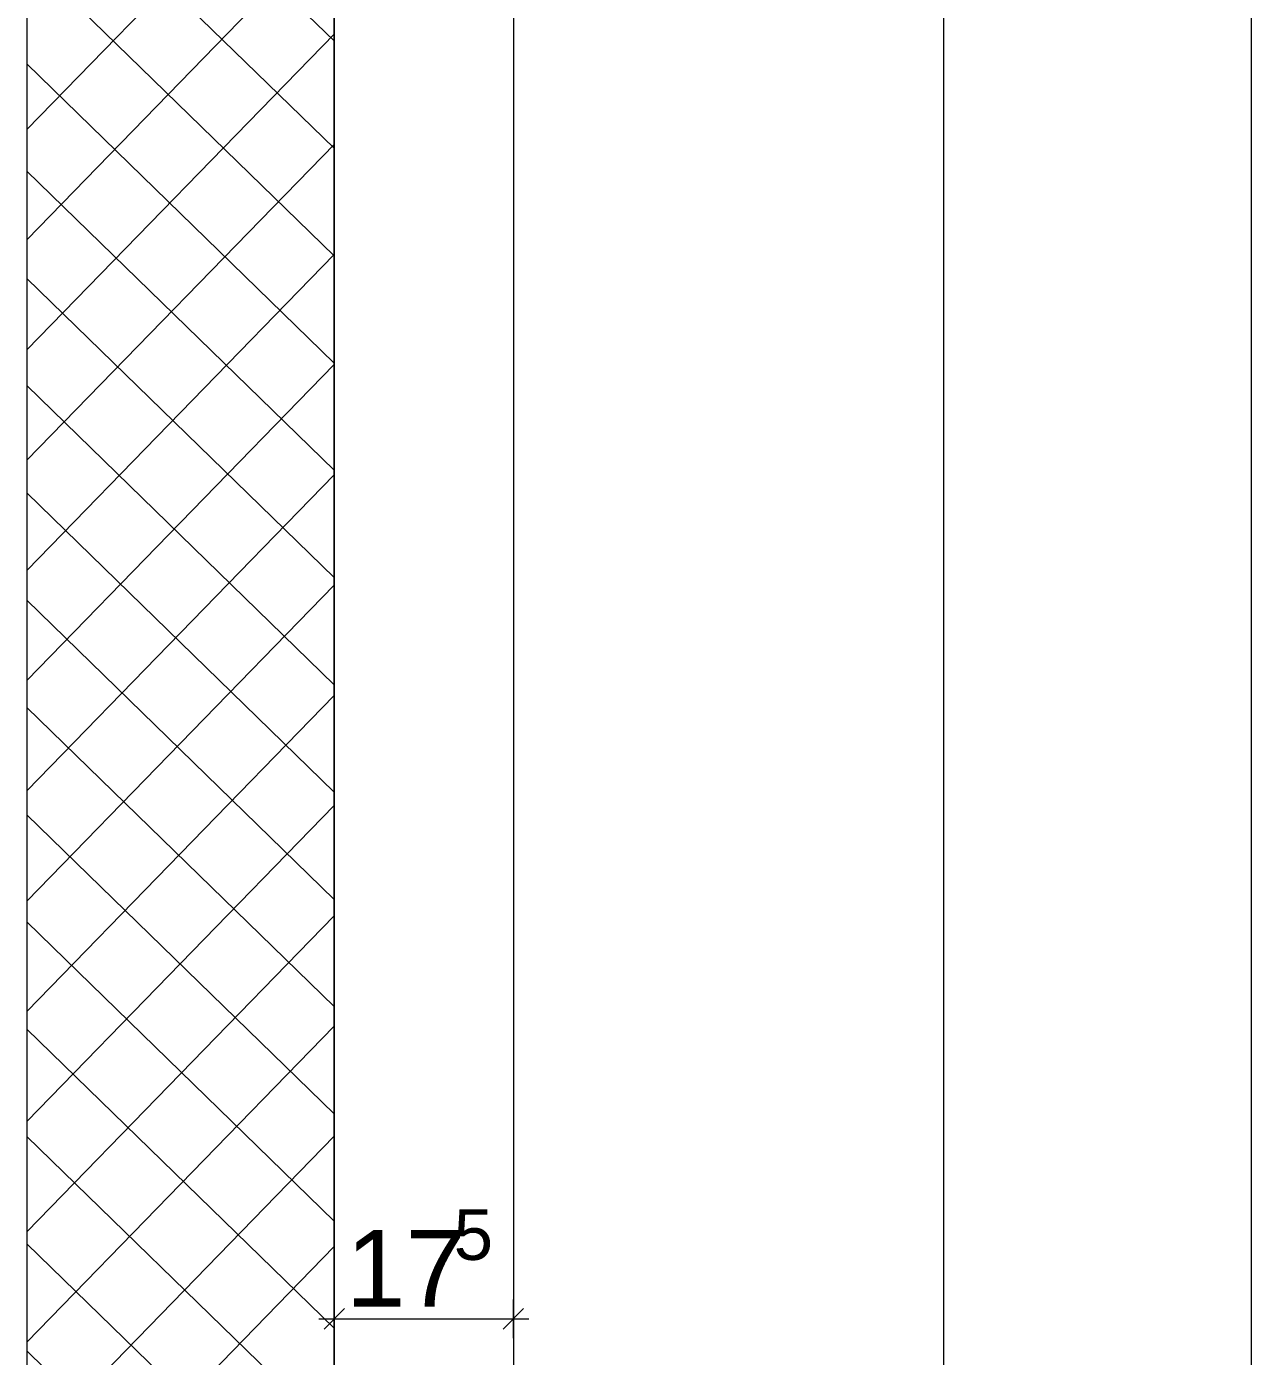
# Model space of a CAD drawing. Extents: x 0 to 1189, y 0 to 841.
# Drawn here: x 160.33 to 184.23, y 405.27 to 431.22 of the extents above; entities that cross this region are included whole.
import ezdxf

# ---------------------------------------------------------------- set-up
doc = ezdxf.new("R2010")
doc.units = 0
doc.layers.get('0').update_dxf_attribs({"lineweight": 35})
for name, color, linetype, lineweight in [('211.5 Stahlbeton Kontur', 7, 'Continuous', 25), ('211.5 Stahlbeton Schraffur', 7, 'Continuous', 25), ('225.2 Dämmung Innen', 7, 'Continuous', 25), ('Bemassung', 7, 'Continuous', 25)]:
    doc.layers.add(name, color=color, linetype=linetype, lineweight=lineweight)
doc.styles.get("Standard").update_dxf_attribs({"font": 'arial.ttf'})

# ---------------------------------------------------------------- blocks, each defined once
blk = doc.blocks.new('Referenz-A0SO6TOG06', base_point=(4.401, 96.704))
at = {"layer": '211.5 Stahlbeton Kontur', "color": 0, "lineweight": 18}
for p, q in [((166.334, 381.142), (166.336, 451.141)), ((160.336, 450.142), (160.331, 297))]:
    blk.add_line(p, q, dxfattribs=at)
at = {"layer": '211.5 Stahlbeton Schraffur', "color": 0, "lineweight": 13}
for p, q in [((166.336, 430.93), (160.336, 436.767)), ((160.336, 429.209), (166.336, 435.376)), ((166.336, 428.837), (160.336, 434.674)), ((160.335, 427.058), (166.336, 433.225)), ((166.335, 426.744), (160.336, 432.582)), ((160.335, 424.907), (166.336, 431.074)), ((166.335, 424.651), (160.336, 430.489)), ((160.335, 422.756), (166.336, 428.923)), ((166.335, 422.559), (160.335, 428.396)), ((160.335, 420.605), (166.335, 426.772)), ((166.335, 420.466), (160.335, 426.303)), ((160.335, 418.454), (166.335, 424.621)), ((166.335, 418.373), (160.335, 424.211)), ((160.335, 416.302), (166.335, 422.469)), ((166.335, 416.28), (160.335, 422.118)), ((160.335, 414.151), (166.335, 420.318)), ((166.335, 414.187), (160.335, 420.025)), ((160.335, 412), (166.335, 418.167)), ((166.335, 412.095), (160.335, 417.932)), ((160.335, 409.849), (166.335, 416.016)), ((166.335, 410.002), (160.335, 415.839)), ((160.335, 407.698), (166.335, 413.865)), ((166.335, 407.909), (160.335, 413.747)), ((160.335, 405.547), (166.335, 411.714)), ((166.335, 405.816), (160.335, 411.654)), ((160.335, 403.396), (166.335, 409.563)), ((166.335, 403.724), (160.335, 409.561)), ((166.335, 401.631), (160.335, 407.468)), ((160.335, 401.245), (166.335, 407.412)), ((166.335, 399.538), (160.335, 405.376))]:
    blk.add_line(p, q, dxfattribs=at)
at = {"layer": '225.2 Dämmung Innen', "color": 0, "lineweight": 13}
for p, q in [((166.336, 297), (166.336, 451.134)), ((169.831, 451.134), (169.831, 297))]:
    blk.add_line(p, q, dxfattribs=at)
at = {"layer": 'Bemassung', "color": 0, "lineweight": 13}
for p, q in [((184.23, 297), (184.23, 451.134)), ((178.23, 297), (178.23, 447.634)), ((166.336, 405.626), (166.336, 406.376)), ((169.83, 405.626), (169.83, 406.376)), ((166.536, 406.201), (166.136, 405.801)), ((169.63, 405.801), (170.03, 406.201)), ((166.036, 406.001), (166.336, 406.001)), ((166.336, 406.001), (169.83, 406.001)), ((169.83, 406.001), (170.13, 406.001))]:
    blk.add_line(p, q, dxfattribs=at)
at = {"layer": 'Bemassung', "color": 0, "linetype": 'Continuous', "lineweight": 13, "ltscale": 0.13, "attachment_point": 1}
for s, insert, char_height in [('{\\fArial;5}', (168.664, 408.141), 0.99), ('{\\fArial;17}', (166.561, 407.736), 1.5)]:
    blk.add_mtext(s, dxfattribs=dict(at, insert=insert, char_height=char_height))

msp = doc.modelspace()

# ---------------------------------------------------------------- block references
at = {"color": 8, "lineweight": 25, "ltscale": 0.25, "true_color": 0x808080}
msp.add_blockref('Referenz-A0SO6TOG06', (4.401, 96.704), dxfattribs=at)

doc.saveas('drawing.dxf')
